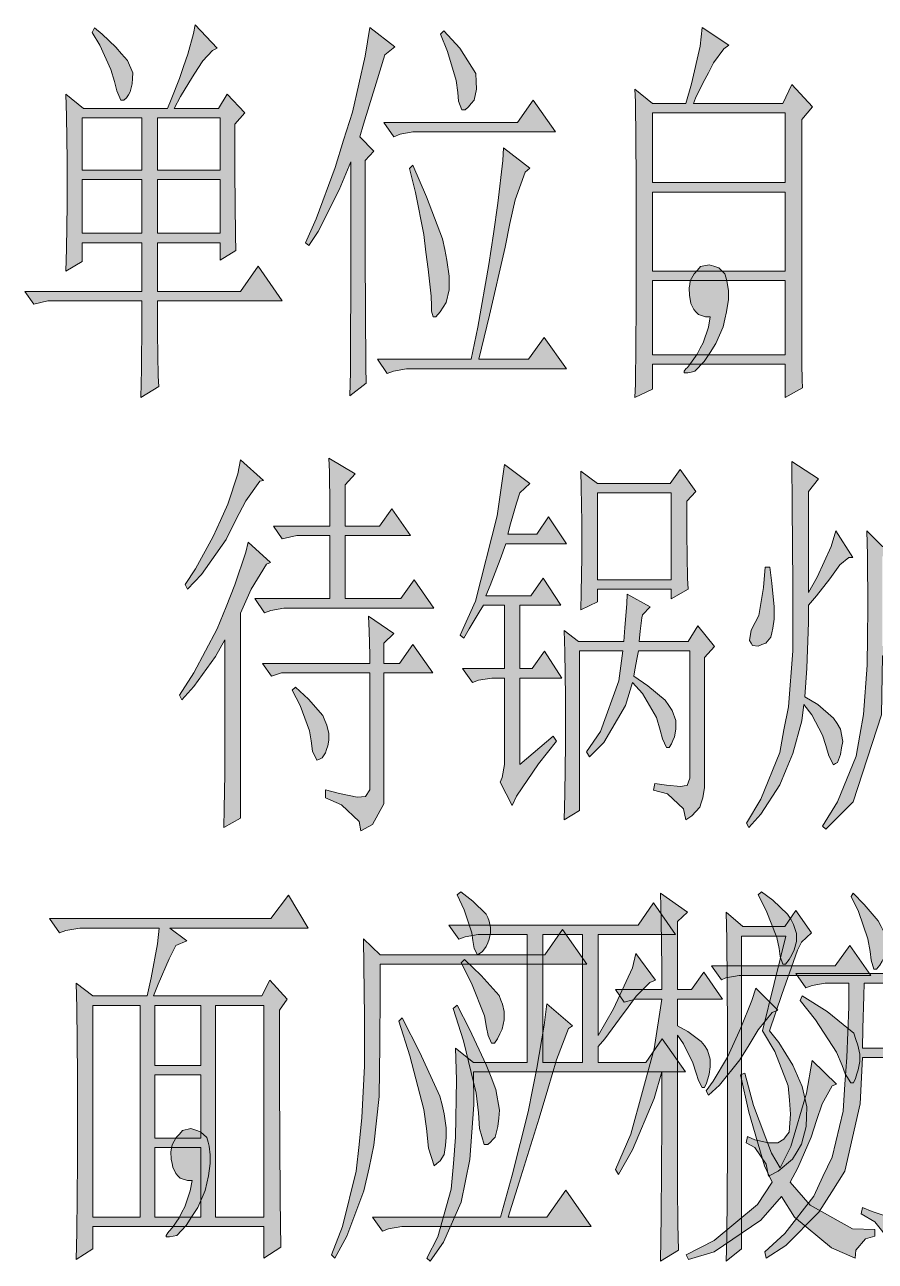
# Model space of a CAD drawing. Header units: millimetres. Extents: x 0 to 414, y 0 to 292.
# Drawn here: x 88.23 to 97.53, y 106.46 to 119.97 of the extents above; entities that cross this region are included whole.
import ezdxf

# ---------------------------------------------------------------- set-up
doc = ezdxf.new("R2010")
doc.units = ezdxf.units.MM

msp = doc.modelspace()

# ---------------------------------------------------------------- hatches: boundary and pattern name
h = msp.add_hatch(color=0)
h.paths.add_polyline_path([(89.679639, 116.952889), (89.679639, 116.596583), (89.686694, 116.130917), (89.69375, 116.018028), (89.499722, 115.898083), (89.506778, 116.201472), (89.510306, 116.727111), (89.510306, 116.952889), (88.483722, 116.952889), (88.3285, 116.917611), (88.229722, 117.055194), (89.510306, 117.055194), (89.510306, 117.587889), (88.857667, 117.587889), (88.857667, 117.383278), (88.67775, 117.277444), (88.684806, 117.520861), (88.691861, 118.004167), (88.691861, 118.244056), (88.691861, 118.487472), (88.684806, 118.970778), (88.67775, 119.210667), (88.871778, 119.055444), (89.789, 119.055444), (89.831333, 119.150694), (89.919528, 119.38), (89.965389, 119.514056), (90.01125, 119.648111), (90.07475, 119.873889), (90.092389, 119.969139), (90.332278, 119.711611), (90.282889, 119.686917), (90.177056, 119.574028), (90.120611, 119.489361), (90.064167, 119.401167), (89.933639, 119.185972), (89.863083, 119.055444), (90.346389, 119.055444), (90.441639, 119.210667), (90.635667, 119.006056), (90.526306, 118.882583), (90.526306, 118.356944), (90.533361, 117.6655), (90.536889, 117.503222), (90.367556, 117.397389), (90.367556, 117.587889), (89.679639, 117.587889), (89.679639, 117.055194), (90.586278, 117.055194), (90.780306, 117.330361), (91.044889, 116.952889)])
h.paths.add_polyline_path([(89.679639, 118.279333), (89.679639, 117.693722), (90.367556, 117.693722), (90.367556, 118.279333)])
h.paths.add_polyline_path([(89.679639, 118.953139), (89.679639, 118.381639), (90.367556, 118.381639), (90.367556, 118.953139)])
h.paths.add_polyline_path([(88.857667, 118.279333), (88.857667, 117.693722), (89.510306, 117.693722), (89.510306, 118.279333)])
h.paths.add_polyline_path([(88.857667, 118.953139), (88.857667, 118.381639), (89.510306, 118.381639), (89.510306, 118.953139)])
h = msp.add_hatch(color=0)
h.dxf.hatch_style = 2
h.paths.add_polyline_path([(88.967028, 119.884472), (88.991722, 119.933861), (89.076389, 119.866833), (89.224556, 119.725722), (89.288056, 119.651639), (89.351556, 119.577556), (89.411528, 119.4435), (89.408, 119.383528), (89.404472, 119.323556), (89.383306, 119.235361), (89.362139, 119.203611), (89.340972, 119.171861), (89.31275, 119.143639), (89.281, 119.143639), (89.235139, 119.245944), (89.210444, 119.34825), (89.171639, 119.478778), (89.051694, 119.746889)])
h = msp.add_hatch(color=0)
h.dxf.hatch_style = 2
h.paths.add_polyline_path([(91.782194, 115.915722), (91.78925, 116.17325), (91.792778, 117.450306), (91.792778, 118.469833), (91.665778, 118.166444), (91.436472, 117.711361), (91.334167, 117.556139), (91.298889, 117.587889), (91.415306, 117.848944), (91.623444, 118.409861), (91.715167, 118.709722), (91.810417, 119.013111), (91.951528, 119.626944), (92.000917, 119.937389), (92.276083, 119.72925), (92.166722, 119.641056), (92.071472, 119.330611), (91.933889, 118.882583), (91.891556, 118.745), (92.046778, 118.589778), (91.951528, 118.487472), (91.951528, 117.450306), (91.958583, 116.233222), (91.962111, 116.053306)])
h = msp.add_hatch(color=0)
h.dxf.hatch_style = 2
h.paths.add_polyline_path([(92.7735, 119.866833), (92.808778, 119.902111), (92.985167, 119.711611), (93.161556, 119.436444), (93.165083, 119.34825), (93.168611, 119.263583), (93.140389, 119.143639), (93.108639, 119.108361), (93.080417, 119.073083), (93.045139, 119.037806), (93.006333, 119.037806), (92.971056, 119.133056), (92.964, 119.228306), (92.946361, 119.358833), (92.851111, 119.676333)])
h = msp.add_hatch(color=0)
h.paths.add_polyline_path([(96.721083, 116.346111), (96.721083, 116.261444), (96.728139, 116.088583), (96.731667, 116.003917), (96.541167, 115.898083), (96.541167, 116.261444), (95.09125, 116.261444), (95.09125, 115.986278), (94.897222, 115.898083), (94.904278, 116.04625), (94.911333, 116.889389), (94.911333, 117.587889), (94.911333, 118.289917), (94.904278, 119.126), (94.897222, 119.263583), (95.09125, 119.108361), (95.454611, 119.108361), (95.518111, 119.323556), (95.609833, 119.736306), (95.634528, 119.937389), (95.923806, 119.746889), (95.870889, 119.704556), (95.758, 119.552861), (95.701556, 119.4435), (95.645111, 119.337667), (95.560444, 119.168333), (95.539278, 119.108361), (96.516472, 119.108361), (96.611722, 119.3165), (96.841028, 119.073083), (96.721083, 118.9355)])
h.paths.add_polyline_path([(95.09125, 118.14175), (95.09125, 117.277444), (96.541167, 117.277444), (96.541167, 118.14175)])
h.paths.add_polyline_path([(95.09125, 117.175139), (95.09125, 116.36375), (96.541167, 116.36375), (96.541167, 117.175139)])
h.paths.add_polyline_path([(95.09125, 119.006056), (95.09125, 118.244056), (96.541167, 118.244056), (96.541167, 119.006056)])
h = msp.add_hatch(color=0)
h.dxf.hatch_style = 2
h.paths.add_polyline_path([(92.156139, 118.900222), (93.616639, 118.900222), (93.785972, 119.143639), (94.029389, 118.797917), (92.544194, 118.797917), (92.470111, 118.797917), (92.332528, 118.773222), (92.2655, 118.745)])
h = msp.add_hatch(color=0)
h.dxf.hatch_style = 2
h.paths.add_polyline_path([(93.461417, 118.625056), (93.750694, 118.402806), (93.697778, 118.356944), (93.588417, 118.057083), (93.531972, 117.796028), (93.479056, 117.5385), (93.309722, 116.797667), (93.193306, 116.314361), (93.736583, 116.314361), (93.905917, 116.55425), (94.149333, 116.208528), (92.480694, 116.208528), (92.403083, 116.208528), (92.258444, 116.183833), (92.191417, 116.159139), (92.085583, 116.314361), (93.108639, 116.314361), (93.182722, 116.667139), (93.302667, 117.351528), (93.352056, 117.686667), (93.401444, 118.018278), (93.454361, 118.487472)])
h = msp.add_hatch(color=0)
h.dxf.hatch_style = 2
h.paths.add_polyline_path([(92.434833, 118.399278), (92.470111, 118.434556), (92.621806, 118.088833), (92.794667, 117.630222), (92.819361, 117.513806), (92.844056, 117.397389), (92.86875, 117.221), (92.86875, 117.1575), (92.86875, 117.072833), (92.837, 116.93525), (92.801722, 116.882333), (92.769972, 116.832944), (92.724111, 116.780028), (92.713528, 116.780028), (92.692361, 116.780028), (92.674722, 116.84), (92.674722, 116.899972), (92.671194, 117.002278), (92.639444, 117.298611), (92.61475, 117.485583), (92.590056, 117.676083), (92.501861, 118.134694)])
h = msp.add_hatch(color=0)
h.dxf.hatch_style = 2
h.paths.add_polyline_path([(95.609833, 116.434306), (95.645111, 116.494278), (95.701556, 116.667139), (95.722722, 116.780028), (95.669806, 116.780028), (95.592194, 116.804722), (95.5675, 116.829417), (95.542806, 116.857639), (95.511056, 116.924667), (95.504, 116.970528), (95.493417, 117.012861), (95.489889, 117.094), (95.496944, 117.132806), (95.504, 117.171611), (95.546333, 117.249222), (95.581611, 117.288028), (95.616889, 117.326833), (95.708611, 117.348), (95.761528, 117.330361), (95.814444, 117.312722), (95.881472, 117.249222), (95.895583, 117.199833), (95.906167, 117.153972), (95.920278, 117.06225), (95.920278, 117.019917), (95.920278, 116.967), (95.899111, 116.832944), (95.881472, 116.751806), (95.863833, 116.670667), (95.782694, 116.487222), (95.719194, 116.388444), (95.655694, 116.289667), (95.553389, 116.183833), (95.514583, 116.17325), (95.475778, 116.166194), (95.436972, 116.166194), (95.436972, 116.183833), (95.454611, 116.208528), (95.47225, 116.226167), (95.507528, 116.2685), (95.578083, 116.370806)])
h = msp.add_hatch(color=0)
h.dxf.hatch_style = 2
h.paths.add_polyline_path([(91.563472, 114.4905), (91.563472, 114.716278), (91.559944, 115.086694), (91.552889, 115.234861), (91.842167, 115.062), (91.732806, 114.942056), (91.732806, 114.4905), (92.10675, 114.4905), (92.240806, 114.681), (92.445417, 114.388194), (91.732806, 114.388194), (91.732806, 113.700278), (92.339583, 113.700278), (92.484222, 113.904889), (92.699417, 113.594444), (91.143667, 113.594444), (91.062528, 113.594444), (90.917889, 113.56975), (90.850861, 113.545056), (90.745028, 113.700278), (91.563472, 113.700278), (91.563472, 114.388194), (91.203639, 114.388194), (91.044889, 114.352917), (90.949639, 114.4905)])
h = msp.add_hatch(color=0)
h.dxf.hatch_style = 2
h.paths.add_polyline_path([(90.586278, 115.217222), (90.840278, 114.991444), (90.797944, 114.984389), (90.64625, 114.769194), (90.536889, 114.561056), (90.431056, 114.345861), (90.162944, 113.964861), (90.007722, 113.802583), (89.983028, 113.8555), (90.095917, 114.024833), (90.289944, 114.377611), (90.371083, 114.554), (90.448694, 114.730389), (90.558056, 115.062)])
h = msp.add_hatch(color=0)
h.dxf.hatch_style = 2
h.paths.add_polyline_path([(93.641333, 111.887), (94.004694, 112.197444), (94.039972, 112.144528), (93.845944, 111.894056), (93.606056, 111.541278), (93.556667, 111.438972), (93.426139, 111.6965), (93.447306, 111.745889), (93.472, 111.887), (93.472, 111.971667), (93.472, 112.832444), (93.412028, 112.832444), (93.334417, 112.832444), (93.189778, 112.80775), (93.12275, 112.783056), (93.013389, 112.938278), (93.472, 112.938278), (93.472, 113.629722), (93.242694, 113.629722), (93.196833, 113.552111), (93.087472, 113.368667), (93.0275, 113.266361), (92.988694, 113.301639), (93.1545, 113.672056), (93.394389, 114.603389), (93.472, 115.164306), (93.750694, 114.956167), (93.641333, 114.853861), (93.606056, 114.740972), (93.539028, 114.515194), (93.510806, 114.402306), (93.824778, 114.402306), (93.955306, 114.592806), (94.149333, 114.3), (93.486111, 114.3), (93.426139, 114.127139), (93.316778, 113.844917), (93.267389, 113.732028), (93.761278, 113.732028), (93.895333, 113.922528), (94.089361, 113.629722), (93.641333, 113.629722), (93.641333, 112.938278), (93.775389, 112.938278), (93.909444, 113.12525), (94.099944, 112.832444), (93.641333, 112.832444)])
h = msp.add_hatch(color=0)
h.paths.add_polyline_path([(95.295861, 113.802583), (94.488, 113.802583), (94.488, 113.665), (94.308083, 113.576806), (94.311611, 113.767306), (94.318667, 114.151833), (94.318667, 114.345861), (94.318667, 114.536361), (94.311611, 114.913833), (94.308083, 115.09375), (94.488, 114.956167), (95.285278, 114.956167), (95.394639, 115.111389), (95.563972, 114.8715), (95.465194, 114.765667), (95.465194, 114.405833), (95.47225, 113.922528), (95.479306, 113.802583), (95.295861, 113.69675)])
h.paths.add_polyline_path([(94.488, 114.853861), (94.488, 113.904889), (95.295861, 113.904889), (95.295861, 114.853861)])
h = msp.add_hatch(color=0)
h.dxf.hatch_style = 2
h.paths.add_polyline_path([(96.611722, 115.199583), (96.904528, 115.009083), (96.795167, 114.8715), (96.795167, 113.767306), (96.890417, 113.933111), (97.042111, 114.26825), (97.095028, 114.441111), (97.278472, 114.148306), (97.236139, 114.148306), (97.137361, 114.070694), (97.084444, 113.993083), (97.028, 113.915472), (96.883361, 113.732028), (96.795167, 113.629722), (96.795167, 113.439222), (96.777528, 112.941806), (96.756361, 112.627833), (96.897472, 112.543167), (97.070333, 112.395), (97.109139, 112.335028), (97.144417, 112.275056), (97.169111, 112.141), (97.155, 112.070444), (97.144417, 111.996361), (97.112667, 111.908167), (97.0915, 111.897583), (97.070333, 111.883472), (97.017417, 111.98225), (96.985667, 112.095139), (96.950389, 112.208028), (96.830444, 112.430278), (96.745778, 112.543167), (96.721083, 112.36325), (96.625833, 112.006944), (96.55175, 111.834083), (96.481194, 111.66475), (96.273056, 111.343722), (96.142528, 111.199083), (96.117833, 111.248472), (96.273056, 111.509528), (96.481194, 112.017528), (96.527056, 112.268), (96.576444, 112.518472), (96.625833, 113.128778), (96.625833, 113.492139), (96.625833, 113.8555), (96.618778, 114.709222)])
h = msp.add_hatch(color=0)
h.paths.add_polyline_path([(96.950389, 111.213194), (97.112667, 111.481306), (97.317278, 111.978722), (97.356083, 112.208028), (97.394889, 112.433806), (97.437222, 112.973556), (97.44075, 113.284), (97.444278, 113.594444), (97.44075, 114.173), (97.433694, 114.441111), (97.603028, 114.26825), (98.544944, 114.26825), (98.629611, 114.441111), (98.823639, 114.215333), (98.738972, 114.095389), (98.738972, 113.587389), (98.746028, 112.991194), (98.749556, 112.903), (98.569639, 112.800694), (98.569639, 113.075861), (97.603028, 113.075861), (97.592444, 112.430278), (97.282, 111.481306), (96.985667, 111.181444)])
h.paths.add_polyline_path([(97.603028, 114.162417), (97.603028, 113.181694), (98.569639, 113.181694), (98.569639, 114.162417)])
h = msp.add_hatch(color=0)
h.dxf.hatch_style = 2
h.paths.add_polyline_path([(90.586278, 113.541528), (90.586278, 111.301389), (90.406361, 111.199083), (90.409889, 111.403694), (90.416944, 111.784694), (90.416944, 111.957556), (90.416944, 113.248722), (90.314639, 113.068806), (90.078278, 112.740722), (89.94775, 112.596083), (89.923056, 112.645472), (90.078278, 112.888889), (90.332278, 113.368667), (90.431056, 113.612083), (90.526306, 113.851972), (90.64625, 114.208278), (90.670944, 114.317639), (90.914361, 114.095389), (90.872028, 114.07775), (90.706222, 113.802583)])
h = msp.add_hatch(color=0)
h.dxf.hatch_style = 2
h.paths.add_polyline_path([(96.371833, 114.042472), (96.396528, 113.869611), (96.421222, 113.612083), (96.421222, 113.523889), (96.421222, 113.4745), (96.407111, 113.375722), (96.396528, 113.326333), (96.382417, 113.280472), (96.3295, 113.213444), (96.287167, 113.199333), (96.244833, 113.181694), (96.184861, 113.18875), (96.167222, 113.213444), (96.149583, 113.241667), (96.17075, 113.354556), (96.213083, 113.439222), (96.251889, 113.516833), (96.304806, 113.820222), (96.322444, 114.042472)])
h = msp.add_hatch(color=0)
h.dxf.hatch_style = 2
h.paths.add_polyline_path([(94.812556, 113.749667), (95.066556, 113.612083), (94.981889, 113.523889), (94.974833, 113.488611), (94.957194, 113.343972), (94.946611, 113.231083), (95.479306, 113.231083), (95.585139, 113.403944), (95.768583, 113.178167), (95.659222, 113.058222), (95.659222, 111.6965), (95.659222, 111.636528), (95.641583, 111.523639), (95.623944, 111.470722), (95.606306, 111.421333), (95.521639, 111.326083), (95.454611, 111.28375), (95.429917, 111.403694), (95.253528, 111.565972), (95.101833, 111.608306), (95.115944, 111.678861), (95.242944, 111.661222), (95.401694, 111.647111), (95.436972, 111.654167), (95.468722, 111.657694), (95.500472, 111.738833), (95.500472, 111.816444), (95.500472, 113.128778), (94.936028, 113.128778), (94.921917, 113.058222), (94.897222, 112.920639), (94.886639, 112.853611), (95.038333, 112.747778), (95.228833, 112.589028), (95.267639, 112.532583), (95.306444, 112.476139), (95.34525, 112.370306), (95.34525, 112.317389), (95.34525, 112.275056), (95.331139, 112.190389), (95.3135, 112.151583), (95.299389, 112.112778), (95.271167, 112.073972), (95.260583, 112.073972), (95.242944, 112.073972), (95.200611, 112.169222), (95.175917, 112.264472), (95.133583, 112.402056), (94.981889, 112.663111), (94.872528, 112.783056), (94.794917, 112.532583), (94.558556, 112.126889), (94.403333, 111.971667), (94.368056, 112.024583), (94.523278, 112.246833), (94.724361, 112.800694), (94.766694, 113.128778), (94.293972, 113.128778), (94.293972, 111.386056), (94.124639, 111.28375), (94.131694, 111.565972), (94.13875, 112.10925), (94.13875, 112.370306), (94.13875, 112.627833), (94.131694, 113.118194), (94.124639, 113.351028), (94.283389, 113.231083), (94.777278, 113.231083), (94.787861, 113.386306), (94.809028, 113.643833)])
h = msp.add_hatch(color=0)
h.dxf.hatch_style = 2
h.paths.add_polyline_path([(91.517611, 111.611833), (91.669306, 111.5695), (91.863333, 111.530694), (91.909194, 111.534222), (91.955056, 111.53775), (92.000917, 111.611833), (92.000917, 111.678861), (92.000917, 112.888889), (91.034306, 112.888889), (90.924944, 112.853611), (90.829694, 112.991194), (92.000917, 112.991194), (92.000917, 113.086444), (91.993861, 113.343972), (91.986806, 113.509778), (92.2655, 113.319278), (92.156139, 113.213444), (92.156139, 112.991194), (92.325472, 112.991194), (92.470111, 113.199333), (92.688833, 112.888889), (92.156139, 112.888889), (92.156139, 111.611833), (92.156139, 111.456611), (92.029139, 111.230833), (91.902139, 111.163806), (91.8845, 111.266111), (91.690472, 111.446028), (91.517611, 111.523639)])
h = msp.add_hatch(color=0)
h.dxf.hatch_style = 2
h.paths.add_polyline_path([(91.189528, 112.733667), (91.330639, 112.603139), (91.489389, 112.423222), (91.510556, 112.370306), (91.531722, 112.317389), (91.552889, 112.225667), (91.552889, 112.179806), (91.552889, 112.155111), (91.542306, 112.091611), (91.528194, 112.052806), (91.517611, 112.014), (91.478806, 111.961083), (91.450583, 111.946972), (91.422361, 111.936389), (91.3765, 112.035167), (91.358861, 112.148056), (91.341222, 112.257417), (91.238917, 112.532583), (91.15425, 112.698389)])
h = msp.add_hatch(color=0)
h.dxf.hatch_style = 2
h.paths.add_polyline_path([(92.99575, 110.497056), (93.126278, 110.39475), (93.274444, 110.253639), (93.292083, 110.214833), (93.306194, 110.176028), (93.320306, 110.109), (93.320306, 110.084306), (93.320306, 110.049028), (93.306194, 109.978472), (93.292083, 109.939667), (93.274444, 109.900861), (93.232111, 109.844417), (93.207417, 109.826778), (93.179194, 109.809139), (93.140389, 109.876167), (93.126278, 109.964361), (93.115694, 110.049028), (93.031028, 110.2995), (92.956944, 110.465306)])
h = msp.add_hatch(color=0)
h.dxf.hatch_style = 2
h.paths.add_polyline_path([(96.244833, 110.465306), (96.280111, 110.497056), (96.407111, 110.405333), (96.565861, 110.253639), (96.601139, 110.197194), (96.632889, 110.14075), (96.664639, 110.041972), (96.664639, 109.999639), (96.664639, 109.953778), (96.639944, 109.862056), (96.611722, 109.809139), (96.5835, 109.756222), (96.544694, 109.706833), (96.534111, 109.706833), (96.516472, 109.706833), (96.484722, 109.7915), (96.474139, 109.876167), (96.449444, 109.999639), (96.333028, 110.292444)])
h = msp.add_hatch(color=0)
h.paths.add_polyline_path([(89.56675, 109.361111), (89.612611, 109.558667), (89.679639, 109.929083), (89.697278, 110.098417), (88.924694, 110.098417), (88.832972, 110.098417), (88.67775, 110.073722), (88.610722, 110.049028), (88.501361, 110.20425), (90.917889, 110.20425), (91.111917, 110.461778), (91.327111, 110.098417), (89.817222, 110.098417), (90.000667, 109.960833), (89.880722, 109.911444), (89.806639, 109.763278), (89.686694, 109.488111), (89.637306, 109.361111), (90.822639, 109.361111), (90.907306, 109.530444), (91.097806, 109.325833), (91.013139, 109.205889), (91.013139, 108.42625), (91.020194, 107.135083), (91.02725, 106.6165), (90.843806, 106.496556), (90.843806, 106.842278), (88.974083, 106.842278), (88.974083, 106.598861), (88.790639, 106.478917), (88.797694, 106.778778), (88.80475, 107.551361), (88.80475, 108.024083), (88.80475, 108.493278), (88.797694, 109.230583), (88.790639, 109.498694), (88.974083, 109.361111)])
h.paths.add_polyline_path([(90.314639, 109.255278), (90.314639, 106.944583), (90.843806, 106.944583), (90.843806, 109.255278)])
h.paths.add_polyline_path([(88.974083, 109.255278), (88.974083, 106.944583), (89.492667, 106.944583), (89.492667, 109.255278)])
h.paths.add_polyline_path([(89.651417, 107.703056), (89.651417, 106.944583), (90.155889, 106.944583), (90.155889, 107.703056)])
h.paths.add_polyline_path([(89.651417, 108.496806), (89.651417, 107.805361), (90.155889, 107.805361), (90.155889, 108.496806)])
h.paths.add_polyline_path([(89.651417, 109.255278), (89.651417, 108.599111), (90.155889, 108.599111), (90.155889, 109.255278)])
h = msp.add_hatch(color=0)
h.paths.add_polyline_path([(92.625333, 106.496556), (92.745278, 106.729389), (92.889917, 107.247972), (92.914611, 107.530194), (92.939306, 107.815944), (92.949889, 108.443889), (92.939306, 108.789611), (93.133333, 108.634389), (93.722472, 108.634389), (93.722472, 110.031389), (93.263861, 110.031389), (93.18625, 110.031389), (93.041611, 110.006694), (92.974583, 109.978472), (92.865222, 110.133694), (94.9325, 110.133694), (95.101833, 110.377111), (95.341722, 110.031389), (94.495056, 110.031389), (94.495056, 108.927194), (94.664389, 109.22), (94.872528, 109.668028), (94.907806, 109.82325), (95.123, 109.530444), (95.063028, 109.50575), (94.911333, 109.357583), (94.823139, 109.237639), (94.731417, 109.110639), (94.569139, 108.891917), (94.495056, 108.80725), (94.495056, 108.634389), (95.017167, 108.634389), (95.197083, 108.891917), (95.451083, 108.532083), (93.133333, 108.532083), (93.136861, 108.168722), (93.094528, 107.572528), (93.048667, 107.339694), (92.999278, 107.106861), (92.80525, 106.669417), (92.660611, 106.461278)])
h.paths.add_polyline_path([(93.891806, 110.031389), (93.891806, 108.634389), (94.325722, 108.634389), (94.325722, 110.031389)])
h = msp.add_hatch(color=0)
h.dxf.hatch_style = 2
h.paths.add_polyline_path([(95.362889, 107.392611), (95.362889, 107.272667), (95.366417, 106.866972), (95.373472, 106.581222), (95.179444, 106.461278), (95.1865, 106.955167), (95.193556, 107.988806), (95.193556, 108.532083), (95.108889, 108.239278), (94.872528, 107.678361), (94.720833, 107.41025), (94.685556, 107.463167), (94.854889, 107.851222), (95.108889, 108.782556), (95.193556, 109.325833), (94.904278, 109.325833), (94.780806, 109.290556), (94.685556, 109.431667), (95.193556, 109.431667), (95.193556, 109.6645), (95.1865, 110.190139), (95.179444, 110.482944), (95.47225, 110.274806), (95.362889, 110.1725), (95.362889, 109.431667), (95.518111, 109.431667), (95.652167, 109.618639), (95.856778, 109.325833), (95.362889, 109.325833), (95.362889, 109.033028), (95.475778, 108.973056), (95.623944, 108.863694), (95.659222, 108.817833), (95.690972, 108.768444), (95.722722, 108.669667), (95.722722, 108.620278), (95.722722, 108.585), (95.708611, 108.503861), (95.6945, 108.454472), (95.680389, 108.408611), (95.659222, 108.359222), (95.634528, 108.359222), (95.592194, 108.436833), (95.5675, 108.514444), (95.532222, 108.627333), (95.429917, 108.835472), (95.362889, 108.930722)])
h = msp.add_hatch(color=0)
h.dxf.hatch_style = 2
h.paths.add_polyline_path([(97.285528, 110.482944), (97.405472, 110.359472), (97.557167, 110.179556), (97.588917, 110.119583), (97.617139, 110.059611), (97.648889, 109.964361), (97.648889, 109.929083), (97.648889, 109.879694), (97.624194, 109.784444), (97.5995, 109.738583), (97.574806, 109.69625), (97.539528, 109.653917), (97.528944, 109.653917), (97.511306, 109.653917), (97.479556, 109.749167), (97.468972, 109.844417), (97.444278, 109.982), (97.341972, 110.281861), (97.260833, 110.447667)])
h = msp.add_hatch(color=0)
h.dxf.hatch_style = 2
h.paths.add_polyline_path([(95.895583, 106.461278), (95.902639, 106.718806), (95.909694, 107.657194), (95.909694, 108.334528), (95.909694, 109.008333), (95.902639, 109.978472), (95.895583, 110.274806), (96.079028, 110.119583), (96.537639, 110.119583), (96.657583, 110.292444), (96.826917, 110.049028), (96.717556, 109.946722), (96.675222, 109.858528), (96.502361, 109.375222), (96.368306, 108.980111), (96.470611, 108.849583), (96.625833, 108.602639), (96.675222, 108.486222), (96.728139, 108.369806), (96.777528, 108.147556), (96.774, 108.038194), (96.770472, 107.932361), (96.717556, 107.741861), (96.671694, 107.660722), (96.622306, 107.576056), (96.463556, 107.445528), (96.357722, 107.392611), (96.333028, 107.523139), (96.209556, 107.703056), (96.114306, 107.755972), (96.128417, 107.823), (96.209556, 107.787722), (96.357722, 107.755972), (96.417694, 107.755972), (96.460028, 107.755972), (96.527056, 107.794778), (96.555278, 107.833583), (96.5835, 107.872389), (96.597611, 108.066417), (96.587028, 108.221639), (96.572917, 108.376861), (96.428278, 108.754333), (96.294222, 108.980111), (96.548222, 110.01375), (96.064917, 110.01375), (96.064917, 106.598861)])
h = msp.add_hatch(color=0)
h.dxf.hatch_style = 2
h.paths.add_polyline_path([(91.933889, 109.982), (92.113806, 109.809139), (93.912972, 109.809139), (94.107, 110.084306), (94.371583, 109.706833), (92.113806, 109.706833), (92.113806, 109.403444), (92.110278, 108.821361), (92.10675, 108.542667), (92.103222, 108.260444), (92.046778, 107.731278), (91.993861, 107.480806), (91.937417, 107.230333), (91.750444, 106.736444), (91.619917, 106.496556), (91.581111, 106.531833), (91.701056, 106.842278), (91.85275, 107.445528), (91.8845, 107.738333), (91.912722, 108.031139), (91.944472, 108.592056), (91.944472, 108.860167), (91.944472, 109.128278), (91.937417, 109.689194)])
h = msp.add_hatch(color=0)
h.dxf.hatch_style = 2
h.paths.add_polyline_path([(95.736833, 109.689194), (97.087972, 109.689194), (97.246722, 109.911444), (97.476028, 109.583361), (96.135472, 109.583361), (96.036694, 109.583361), (95.892056, 109.558667), (95.846194, 109.533972)])
h = msp.add_hatch(color=0)
h.dxf.hatch_style = 2
h.paths.add_polyline_path([(92.999278, 109.720944), (93.034556, 109.756222), (93.218, 109.583361), (93.415556, 109.364639), (93.433194, 109.31525), (93.450833, 109.269389), (93.468472, 109.18825), (93.468472, 109.152972), (93.468472, 109.100056), (93.447306, 108.99775), (93.422611, 108.944833), (93.397917, 108.891917), (93.362639, 108.842528), (93.348528, 108.842528), (93.330889, 108.842528), (93.295611, 108.927194), (93.277972, 109.015389), (93.253278, 109.142389), (93.112167, 109.498694)])
h = msp.add_hatch(color=0)
h.dxf.hatch_style = 2
h.paths.add_polyline_path([(98.192167, 108.61675), (98.13925, 107.851222), (98.068694, 107.018667), (98.054583, 106.951639), (98.036944, 106.888139), (97.991083, 106.77525), (97.962861, 106.729389), (97.931111, 106.68), (97.804111, 106.591806), (97.708861, 106.549472), (97.691222, 106.676472), (97.521889, 106.891667), (97.370194, 106.979861), (97.384306, 107.046889), (97.490139, 107.004556), (97.666528, 106.948111), (97.733556, 106.937528), (97.800583, 106.923417), (97.881722, 106.96575), (97.895833, 107.022194), (97.909944, 107.078639), (97.973444, 107.911194), (98.022833, 108.687306), (97.384306, 108.687306), (97.359611, 108.179306), (97.193806, 107.445528), (97.049167, 107.21975), (96.908056, 106.9975), (96.548222, 106.634139), (96.333028, 106.496556), (96.318917, 106.563583), (96.537639, 106.764667), (96.855139, 107.173889), (96.953917, 107.385556), (97.052694, 107.597222), (97.176167, 108.101694), (97.193806, 108.3945), (97.214972, 108.687306), (97.236139, 109.241167), (97.236139, 109.498694), (97.056222, 109.498694), (96.978611, 109.498694), (96.833972, 109.474), (96.766944, 109.449306), (96.657583, 109.604528), (98.156889, 109.604528), (98.301528, 109.809139), (98.506139, 109.498694), (97.405472, 109.498694), (97.401944, 109.361111), (97.387833, 109.004806), (97.384306, 108.789611), (97.998139, 108.789611), (98.118083, 108.962472), (98.287417, 108.722583)])
h = msp.add_hatch(color=0)
h.dxf.hatch_style = 2
h.paths.add_polyline_path([(96.220139, 109.445778), (96.460028, 109.205889), (96.400056, 109.177667), (96.244833, 108.990694), (96.146056, 108.824889), (96.04375, 108.662611), (95.8215, 108.383917), (95.701556, 108.274556), (95.676861, 108.323944), (95.754472, 108.429778), (95.909694, 108.690833), (95.983778, 108.849583), (96.057861, 109.011861), (96.177806, 109.308194)])
h = msp.add_hatch(color=0)
h.dxf.hatch_style = 2
h.paths.add_polyline_path([(96.728139, 109.361111), (96.999778, 109.18825), (97.292583, 108.951889), (97.31375, 108.884861), (97.334917, 108.821361), (97.356083, 108.722583), (97.356083, 108.687306), (97.356083, 108.644972), (97.338444, 108.55325), (97.324333, 108.507389), (97.310222, 108.458), (97.289056, 108.412139), (97.257306, 108.412139), (97.197333, 108.507389), (97.162056, 108.599111), (97.102083, 108.747278), (96.872778, 109.100056), (96.703444, 109.308194)])
h = msp.add_hatch(color=0)
h.dxf.hatch_style = 2
h.paths.add_polyline_path([(92.029139, 106.944583), (93.429667, 106.944583), (93.556667, 107.403194), (93.733056, 108.094639), (93.778917, 108.334528), (93.828306, 108.570889), (93.905917, 109.040083), (93.937667, 109.272917), (94.216361, 109.033028), (94.174028, 109.004806), (94.039972, 108.662611), (93.94825, 108.341583), (93.853, 108.024083), (93.634278, 107.325583), (93.514333, 106.944583), (93.937667, 106.944583), (94.142278, 107.237389), (94.420972, 106.842278), (92.427778, 106.842278), (92.350167, 106.842278), (92.205528, 106.814056), (92.1385, 106.789361)])
h = msp.add_hatch(color=0)
h.dxf.hatch_style = 2
h.paths.add_polyline_path([(92.956944, 109.258806), (93.091, 108.99775), (93.274444, 108.606167), (93.327361, 108.472111), (93.37675, 108.338056), (93.419083, 108.112278), (93.412028, 108.024083), (93.401444, 107.932361), (93.369694, 107.815944), (93.345, 107.79125), (93.320306, 107.763028), (93.292083, 107.738333), (93.24975, 107.738333), (93.200361, 107.911194), (93.189778, 108.084056), (93.165083, 108.29925), (93.023972, 108.87075), (92.911083, 109.223528)])
h = msp.add_hatch(color=0)
h.dxf.hatch_style = 2
h.paths.add_polyline_path([(92.353694, 109.121222), (92.547722, 108.740222), (92.766444, 108.263972), (92.791139, 108.168722), (92.812306, 108.073472), (92.837, 107.91825), (92.837, 107.858278), (92.837, 107.815944), (92.829944, 107.724222), (92.819361, 107.678361), (92.812306, 107.628972), (92.769972, 107.558417), (92.734694, 107.530194), (92.702944, 107.5055), (92.642972, 107.696), (92.621806, 107.911194), (92.590056, 108.119333), (92.438361, 108.704944), (92.318417, 109.085944)])
h = msp.add_hatch(color=0)
h.dxf.hatch_style = 2
h.paths.add_polyline_path([(96.833972, 108.655556), (97.102083, 108.3945), (97.052694, 108.376861), (96.943333, 108.179306), (96.883361, 107.999389), (96.823389, 107.815944), (96.67875, 107.480806), (96.594083, 107.325583), (96.812806, 107.075111), (97.274944, 106.814056), (97.521889, 106.807), (97.521889, 106.736444), (97.419583, 106.704694), (97.31375, 106.581222), (97.306694, 106.496556), (97.045639, 106.609444), (96.643472, 106.944583), (96.498833, 107.170361), (96.273056, 106.909306), (95.765056, 106.563583), (95.482833, 106.478917), (95.458139, 106.531833), (95.765056, 106.687056), (96.237778, 107.082167), (96.400056, 107.325583), (96.315389, 107.5055), (96.142528, 108.091111), (96.050806, 108.496806), (96.100194, 108.514444), (96.195444, 108.161667), (96.389472, 107.643083), (96.484722, 107.480806), (96.601139, 107.713639), (96.774, 108.29925)])
h = msp.add_hatch(color=0)
h.dxf.hatch_style = 2
h.paths.add_polyline_path([(89.94775, 106.9975), (89.9795, 107.057472), (90.039472, 107.230333), (90.060639, 107.343222), (90.007722, 107.343222), (89.930111, 107.367917), (89.905417, 107.392611), (89.880722, 107.420833), (89.848972, 107.487861), (89.841917, 107.530194), (89.831333, 107.576056), (89.827806, 107.657194), (89.834861, 107.696), (89.841917, 107.734806), (89.88425, 107.812417), (89.919528, 107.851222), (89.954806, 107.890028), (90.046528, 107.911194), (90.099444, 107.893556), (90.152361, 107.875917), (90.219389, 107.812417), (90.2335, 107.763028), (90.244083, 107.717167), (90.254667, 107.625444), (90.254667, 107.583111), (90.254667, 107.530194), (90.237028, 107.396139), (90.219389, 107.315), (90.20175, 107.233861), (90.120611, 107.050417), (90.057111, 106.951639), (89.993611, 106.852861), (89.891306, 106.7435), (89.8525, 106.736444), (89.813694, 106.729389), (89.774889, 106.729389), (89.774889, 106.7435), (89.792528, 106.771722), (89.810167, 106.789361), (89.845444, 106.831694), (89.916, 106.934)])

# ---------------------------------------------------------------- linework, layer by layer
at = {"color": 0, "lineweight": 0}
for points in [[(89.679639, 116.952889), (89.679639, 116.596583), (89.686694, 116.130917), (89.69375, 116.018028), (89.499722, 115.898083), (89.506778, 116.201472), (89.510306, 116.727111), (89.510306, 116.952889), (88.483722, 116.952889), (88.3285, 116.917611), (88.229722, 117.055194), (89.510306, 117.055194), (89.510306, 117.587889), (88.857667, 117.587889), (88.857667, 117.383278), (88.67775, 117.277444), (88.684806, 117.520861), (88.691861, 118.004167), (88.691861, 118.244056), (88.691861, 118.487472), (88.684806, 118.970778), (88.67775, 119.210667), (88.871778, 119.055444), (89.789, 119.055444), (89.831333, 119.150694), (89.919528, 119.38), (89.965389, 119.514056), (90.01125, 119.648111), (90.07475, 119.873889), (90.092389, 119.969139), (90.332278, 119.711611), (90.282889, 119.686917), (90.177056, 119.574028), (90.120611, 119.489361), (90.064167, 119.401167), (89.933639, 119.185972), (89.863083, 119.055444), (90.346389, 119.055444), (90.441639, 119.210667), (90.635667, 119.006056), (90.526306, 118.882583), (90.526306, 118.356944), (90.533361, 117.6655), (90.536889, 117.503222), (90.367556, 117.397389), (90.367556, 117.587889), (89.679639, 117.587889), (89.679639, 117.055194), (90.586278, 117.055194), (90.780306, 117.330361), (91.044889, 116.952889)], [(88.967028, 119.884472), (88.991722, 119.933861), (89.076389, 119.866833), (89.224556, 119.725722), (89.288056, 119.651639), (89.351556, 119.577556), (89.411528, 119.4435), (89.408, 119.383528), (89.404472, 119.323556), (89.383306, 119.235361), (89.362139, 119.203611), (89.340972, 119.171861), (89.31275, 119.143639), (89.281, 119.143639), (89.235139, 119.245944), (89.210444, 119.34825), (89.171639, 119.478778), (89.051694, 119.746889)], [(91.782194, 115.915722), (91.78925, 116.17325), (91.792778, 117.450306), (91.792778, 118.469833), (91.665778, 118.166444), (91.436472, 117.711361), (91.334167, 117.556139), (91.298889, 117.587889), (91.415306, 117.848944), (91.623444, 118.409861), (91.715167, 118.709722), (91.810417, 119.013111), (91.951528, 119.626944), (92.000917, 119.937389), (92.276083, 119.72925), (92.166722, 119.641056), (92.071472, 119.330611), (91.933889, 118.882583), (91.891556, 118.745), (92.046778, 118.589778), (91.951528, 118.487472), (91.951528, 117.450306), (91.958583, 116.233222), (91.962111, 116.053306)], [(92.7735, 119.866833), (92.808778, 119.902111), (92.985167, 119.711611), (93.161556, 119.436444), (93.165083, 119.34825), (93.168611, 119.263583), (93.140389, 119.143639), (93.108639, 119.108361), (93.080417, 119.073083), (93.045139, 119.037806), (93.006333, 119.037806), (92.971056, 119.133056), (92.964, 119.228306), (92.946361, 119.358833), (92.851111, 119.676333)], [(96.721083, 116.346111), (96.721083, 116.261444), (96.728139, 116.088583), (96.731667, 116.003917), (96.541167, 115.898083), (96.541167, 116.261444), (95.09125, 116.261444), (95.09125, 115.986278), (94.897222, 115.898083), (94.904278, 116.04625), (94.911333, 116.889389), (94.911333, 117.587889), (94.911333, 118.289917), (94.904278, 119.126), (94.897222, 119.263583), (95.09125, 119.108361), (95.454611, 119.108361), (95.518111, 119.323556), (95.609833, 119.736306), (95.634528, 119.937389), (95.923806, 119.746889), (95.870889, 119.704556), (95.758, 119.552861), (95.701556, 119.4435), (95.645111, 119.337667), (95.560444, 119.168333), (95.539278, 119.108361), (96.516472, 119.108361), (96.611722, 119.3165), (96.841028, 119.073083), (96.721083, 118.9355)], [(92.156139, 118.900222), (93.616639, 118.900222), (93.785972, 119.143639), (94.029389, 118.797917), (92.544194, 118.797917), (92.470111, 118.797917), (92.332528, 118.773222), (92.2655, 118.745)], [(95.09125, 119.006056), (95.09125, 118.244056), (96.541167, 118.244056), (96.541167, 119.006056)], [(88.857667, 118.953139), (88.857667, 118.381639), (89.510306, 118.381639), (89.510306, 118.953139)], [(89.679639, 118.953139), (89.679639, 118.381639), (90.367556, 118.381639), (90.367556, 118.953139)], [(93.461417, 118.625056), (93.750694, 118.402806), (93.697778, 118.356944), (93.588417, 118.057083), (93.531972, 117.796028), (93.479056, 117.5385), (93.309722, 116.797667), (93.193306, 116.314361), (93.736583, 116.314361), (93.905917, 116.55425), (94.149333, 116.208528), (92.480694, 116.208528), (92.403083, 116.208528), (92.258444, 116.183833), (92.191417, 116.159139), (92.085583, 116.314361), (93.108639, 116.314361), (93.182722, 116.667139), (93.302667, 117.351528), (93.352056, 117.686667), (93.401444, 118.018278), (93.454361, 118.487472)], [(92.434833, 118.399278), (92.470111, 118.434556), (92.621806, 118.088833), (92.794667, 117.630222), (92.819361, 117.513806), (92.844056, 117.397389), (92.86875, 117.221), (92.86875, 117.1575), (92.86875, 117.072833), (92.837, 116.93525), (92.801722, 116.882333), (92.769972, 116.832944), (92.724111, 116.780028), (92.713528, 116.780028), (92.692361, 116.780028), (92.674722, 116.84), (92.674722, 116.899972), (92.671194, 117.002278), (92.639444, 117.298611), (92.61475, 117.485583), (92.590056, 117.676083), (92.501861, 118.134694)], [(88.857667, 118.279333), (88.857667, 117.693722), (89.510306, 117.693722), (89.510306, 118.279333)], [(89.679639, 118.279333), (89.679639, 117.693722), (90.367556, 117.693722), (90.367556, 118.279333)], [(95.09125, 118.14175), (95.09125, 117.277444), (96.541167, 117.277444), (96.541167, 118.14175)], [(95.609833, 116.434306), (95.645111, 116.494278), (95.701556, 116.667139), (95.722722, 116.780028), (95.669806, 116.780028), (95.592194, 116.804722), (95.5675, 116.829417), (95.542806, 116.857639), (95.511056, 116.924667), (95.504, 116.970528), (95.493417, 117.012861), (95.489889, 117.094), (95.496944, 117.132806), (95.504, 117.171611), (95.546333, 117.249222), (95.581611, 117.288028), (95.616889, 117.326833), (95.708611, 117.348), (95.761528, 117.330361), (95.814444, 117.312722), (95.881472, 117.249222), (95.895583, 117.199833), (95.906167, 117.153972), (95.920278, 117.06225), (95.920278, 117.019917), (95.920278, 116.967), (95.899111, 116.832944), (95.881472, 116.751806), (95.863833, 116.670667), (95.782694, 116.487222), (95.719194, 116.388444), (95.655694, 116.289667), (95.553389, 116.183833), (95.514583, 116.17325), (95.475778, 116.166194), (95.436972, 116.166194), (95.436972, 116.183833), (95.454611, 116.208528), (95.47225, 116.226167), (95.507528, 116.2685), (95.578083, 116.370806)], [(95.09125, 117.175139), (95.09125, 116.36375), (96.541167, 116.36375), (96.541167, 117.175139)], [(91.563472, 114.4905), (91.563472, 114.716278), (91.559944, 115.086694), (91.552889, 115.234861), (91.842167, 115.062), (91.732806, 114.942056), (91.732806, 114.4905), (92.10675, 114.4905), (92.240806, 114.681), (92.445417, 114.388194), (91.732806, 114.388194), (91.732806, 113.700278), (92.339583, 113.700278), (92.484222, 113.904889), (92.699417, 113.594444), (91.143667, 113.594444), (91.062528, 113.594444), (90.917889, 113.56975), (90.850861, 113.545056), (90.745028, 113.700278), (91.563472, 113.700278), (91.563472, 114.388194), (91.203639, 114.388194), (91.044889, 114.352917), (90.949639, 114.4905)], [(90.586278, 115.217222), (90.840278, 114.991444), (90.797944, 114.984389), (90.64625, 114.769194), (90.536889, 114.561056), (90.431056, 114.345861), (90.162944, 113.964861), (90.007722, 113.802583), (89.983028, 113.8555), (90.095917, 114.024833), (90.289944, 114.377611), (90.371083, 114.554), (90.448694, 114.730389), (90.558056, 115.062)], [(93.641333, 111.887), (94.004694, 112.197444), (94.039972, 112.144528), (93.845944, 111.894056), (93.606056, 111.541278), (93.556667, 111.438972), (93.426139, 111.6965), (93.447306, 111.745889), (93.472, 111.887), (93.472, 111.971667), (93.472, 112.832444), (93.412028, 112.832444), (93.334417, 112.832444), (93.189778, 112.80775), (93.12275, 112.783056), (93.013389, 112.938278), (93.472, 112.938278), (93.472, 113.629722), (93.242694, 113.629722), (93.196833, 113.552111), (93.087472, 113.368667), (93.0275, 113.266361), (92.988694, 113.301639), (93.1545, 113.672056), (93.394389, 114.603389), (93.472, 115.164306), (93.750694, 114.956167), (93.641333, 114.853861), (93.606056, 114.740972), (93.539028, 114.515194), (93.510806, 114.402306), (93.824778, 114.402306), (93.955306, 114.592806), (94.149333, 114.3), (93.486111, 114.3), (93.426139, 114.127139), (93.316778, 113.844917), (93.267389, 113.732028), (93.761278, 113.732028), (93.895333, 113.922528), (94.089361, 113.629722), (93.641333, 113.629722), (93.641333, 112.938278), (93.775389, 112.938278), (93.909444, 113.12525), (94.099944, 112.832444), (93.641333, 112.832444)], [(95.295861, 113.802583), (94.488, 113.802583), (94.488, 113.665), (94.308083, 113.576806), (94.311611, 113.767306), (94.318667, 114.151833), (94.318667, 114.345861), (94.318667, 114.536361), (94.311611, 114.913833), (94.308083, 115.09375), (94.488, 114.956167), (95.285278, 114.956167), (95.394639, 115.111389), (95.563972, 114.8715), (95.465194, 114.765667), (95.465194, 114.405833), (95.47225, 113.922528), (95.479306, 113.802583), (95.295861, 113.69675)], [(96.611722, 115.199583), (96.904528, 115.009083), (96.795167, 114.8715), (96.795167, 113.767306), (96.890417, 113.933111), (97.042111, 114.26825), (97.095028, 114.441111), (97.278472, 114.148306), (97.236139, 114.148306), (97.137361, 114.070694), (97.084444, 113.993083), (97.028, 113.915472), (96.883361, 113.732028), (96.795167, 113.629722), (96.795167, 113.439222), (96.777528, 112.941806), (96.756361, 112.627833), (96.897472, 112.543167), (97.070333, 112.395), (97.109139, 112.335028), (97.144417, 112.275056), (97.169111, 112.141), (97.155, 112.070444), (97.144417, 111.996361), (97.112667, 111.908167), (97.0915, 111.897583), (97.070333, 111.883472), (97.017417, 111.98225), (96.985667, 112.095139), (96.950389, 112.208028), (96.830444, 112.430278), (96.745778, 112.543167), (96.721083, 112.36325), (96.625833, 112.006944), (96.55175, 111.834083), (96.481194, 111.66475), (96.273056, 111.343722), (96.142528, 111.199083), (96.117833, 111.248472), (96.273056, 111.509528), (96.481194, 112.017528), (96.527056, 112.268), (96.576444, 112.518472), (96.625833, 113.128778), (96.625833, 113.492139), (96.625833, 113.8555), (96.618778, 114.709222)], [(94.488, 114.853861), (94.488, 113.904889), (95.295861, 113.904889), (95.295861, 114.853861)], [(96.950389, 111.213194), (97.112667, 111.481306), (97.317278, 111.978722), (97.356083, 112.208028), (97.394889, 112.433806), (97.437222, 112.973556), (97.44075, 113.284), (97.444278, 113.594444), (97.44075, 114.173), (97.433694, 114.441111), (97.603028, 114.26825), (98.544944, 114.26825), (98.629611, 114.441111), (98.823639, 114.215333), (98.738972, 114.095389), (98.738972, 113.587389), (98.746028, 112.991194), (98.749556, 112.903), (98.569639, 112.800694), (98.569639, 113.075861), (97.603028, 113.075861), (97.592444, 112.430278), (97.282, 111.481306), (96.985667, 111.181444)], [(90.586278, 113.541528), (90.586278, 111.301389), (90.406361, 111.199083), (90.409889, 111.403694), (90.416944, 111.784694), (90.416944, 111.957556), (90.416944, 113.248722), (90.314639, 113.068806), (90.078278, 112.740722), (89.94775, 112.596083), (89.923056, 112.645472), (90.078278, 112.888889), (90.332278, 113.368667), (90.431056, 113.612083), (90.526306, 113.851972), (90.64625, 114.208278), (90.670944, 114.317639), (90.914361, 114.095389), (90.872028, 114.07775), (90.706222, 113.802583)], [(96.371833, 114.042472), (96.396528, 113.869611), (96.421222, 113.612083), (96.421222, 113.523889), (96.421222, 113.4745), (96.407111, 113.375722), (96.396528, 113.326333), (96.382417, 113.280472), (96.3295, 113.213444), (96.287167, 113.199333), (96.244833, 113.181694), (96.184861, 113.18875), (96.167222, 113.213444), (96.149583, 113.241667), (96.17075, 113.354556), (96.213083, 113.439222), (96.251889, 113.516833), (96.304806, 113.820222), (96.322444, 114.042472)], [(94.812556, 113.749667), (95.066556, 113.612083), (94.981889, 113.523889), (94.974833, 113.488611), (94.957194, 113.343972), (94.946611, 113.231083), (95.479306, 113.231083), (95.585139, 113.403944), (95.768583, 113.178167), (95.659222, 113.058222), (95.659222, 111.6965), (95.659222, 111.636528), (95.641583, 111.523639), (95.623944, 111.470722), (95.606306, 111.421333), (95.521639, 111.326083), (95.454611, 111.28375), (95.429917, 111.403694), (95.253528, 111.565972), (95.101833, 111.608306), (95.115944, 111.678861), (95.242944, 111.661222), (95.401694, 111.647111), (95.436972, 111.654167), (95.468722, 111.657694), (95.500472, 111.738833), (95.500472, 111.816444), (95.500472, 113.128778), (94.936028, 113.128778), (94.921917, 113.058222), (94.897222, 112.920639), (94.886639, 112.853611), (95.038333, 112.747778), (95.228833, 112.589028), (95.267639, 112.532583), (95.306444, 112.476139), (95.34525, 112.370306), (95.34525, 112.317389), (95.34525, 112.275056), (95.331139, 112.190389), (95.3135, 112.151583), (95.299389, 112.112778), (95.271167, 112.073972), (95.260583, 112.073972), (95.242944, 112.073972), (95.200611, 112.169222), (95.175917, 112.264472), (95.133583, 112.402056), (94.981889, 112.663111), (94.872528, 112.783056), (94.794917, 112.532583), (94.558556, 112.126889), (94.403333, 111.971667), (94.368056, 112.024583), (94.523278, 112.246833), (94.724361, 112.800694), (94.766694, 113.128778), (94.293972, 113.128778), (94.293972, 111.386056), (94.124639, 111.28375), (94.131694, 111.565972), (94.13875, 112.10925), (94.13875, 112.370306), (94.13875, 112.627833), (94.131694, 113.118194), (94.124639, 113.351028), (94.283389, 113.231083), (94.777278, 113.231083), (94.787861, 113.386306), (94.809028, 113.643833)], [(91.517611, 111.611833), (91.669306, 111.5695), (91.863333, 111.530694), (91.909194, 111.534222), (91.955056, 111.53775), (92.000917, 111.611833), (92.000917, 111.678861), (92.000917, 112.888889), (91.034306, 112.888889), (90.924944, 112.853611), (90.829694, 112.991194), (92.000917, 112.991194), (92.000917, 113.086444), (91.993861, 113.343972), (91.986806, 113.509778), (92.2655, 113.319278), (92.156139, 113.213444), (92.156139, 112.991194), (92.325472, 112.991194), (92.470111, 113.199333), (92.688833, 112.888889), (92.156139, 112.888889), (92.156139, 111.611833), (92.156139, 111.456611), (92.029139, 111.230833), (91.902139, 111.163806), (91.8845, 111.266111), (91.690472, 111.446028), (91.517611, 111.523639)], [(91.189528, 112.733667), (91.330639, 112.603139), (91.489389, 112.423222), (91.510556, 112.370306), (91.531722, 112.317389), (91.552889, 112.225667), (91.552889, 112.179806), (91.552889, 112.155111), (91.542306, 112.091611), (91.528194, 112.052806), (91.517611, 112.014), (91.478806, 111.961083), (91.450583, 111.946972), (91.422361, 111.936389), (91.3765, 112.035167), (91.358861, 112.148056), (91.341222, 112.257417), (91.238917, 112.532583), (91.15425, 112.698389)], [(92.99575, 110.497056), (93.126278, 110.39475), (93.274444, 110.253639), (93.292083, 110.214833), (93.306194, 110.176028), (93.320306, 110.109), (93.320306, 110.084306), (93.320306, 110.049028), (93.306194, 109.978472), (93.292083, 109.939667), (93.274444, 109.900861), (93.232111, 109.844417), (93.207417, 109.826778), (93.179194, 109.809139), (93.140389, 109.876167), (93.126278, 109.964361), (93.115694, 110.049028), (93.031028, 110.2995), (92.956944, 110.465306)], [(96.244833, 110.465306), (96.280111, 110.497056), (96.407111, 110.405333), (96.565861, 110.253639), (96.601139, 110.197194), (96.632889, 110.14075), (96.664639, 110.041972), (96.664639, 109.999639), (96.664639, 109.953778), (96.639944, 109.862056), (96.611722, 109.809139), (96.5835, 109.756222), (96.544694, 109.706833), (96.534111, 109.706833), (96.516472, 109.706833), (96.484722, 109.7915), (96.474139, 109.876167), (96.449444, 109.999639), (96.333028, 110.292444)], [(89.56675, 109.361111), (89.612611, 109.558667), (89.679639, 109.929083), (89.697278, 110.098417), (88.924694, 110.098417), (88.832972, 110.098417), (88.67775, 110.073722), (88.610722, 110.049028), (88.501361, 110.20425), (90.917889, 110.20425), (91.111917, 110.461778), (91.327111, 110.098417), (89.817222, 110.098417), (90.000667, 109.960833), (89.880722, 109.911444), (89.806639, 109.763278), (89.686694, 109.488111), (89.637306, 109.361111), (90.822639, 109.361111), (90.907306, 109.530444), (91.097806, 109.325833), (91.013139, 109.205889), (91.013139, 108.42625), (91.020194, 107.135083), (91.02725, 106.6165), (90.843806, 106.496556), (90.843806, 106.842278), (88.974083, 106.842278), (88.974083, 106.598861), (88.790639, 106.478917), (88.797694, 106.778778), (88.80475, 107.551361), (88.80475, 108.024083), (88.80475, 108.493278), (88.797694, 109.230583), (88.790639, 109.498694), (88.974083, 109.361111)], [(92.625333, 106.496556), (92.745278, 106.729389), (92.889917, 107.247972), (92.914611, 107.530194), (92.939306, 107.815944), (92.949889, 108.443889), (92.939306, 108.789611), (93.133333, 108.634389), (93.722472, 108.634389), (93.722472, 110.031389), (93.263861, 110.031389), (93.18625, 110.031389), (93.041611, 110.006694), (92.974583, 109.978472), (92.865222, 110.133694), (94.9325, 110.133694), (95.101833, 110.377111), (95.341722, 110.031389), (94.495056, 110.031389), (94.495056, 108.927194), (94.664389, 109.22), (94.872528, 109.668028), (94.907806, 109.82325), (95.123, 109.530444), (95.063028, 109.50575), (94.911333, 109.357583), (94.823139, 109.237639), (94.731417, 109.110639), (94.569139, 108.891917), (94.495056, 108.80725), (94.495056, 108.634389), (95.017167, 108.634389), (95.197083, 108.891917), (95.451083, 108.532083), (93.133333, 108.532083), (93.136861, 108.168722), (93.094528, 107.572528), (93.048667, 107.339694), (92.999278, 107.106861), (92.80525, 106.669417), (92.660611, 106.461278)], [(95.362889, 107.392611), (95.362889, 107.272667), (95.366417, 106.866972), (95.373472, 106.581222), (95.179444, 106.461278), (95.1865, 106.955167), (95.193556, 107.988806), (95.193556, 108.532083), (95.108889, 108.239278), (94.872528, 107.678361), (94.720833, 107.41025), (94.685556, 107.463167), (94.854889, 107.851222), (95.108889, 108.782556), (95.193556, 109.325833), (94.904278, 109.325833), (94.780806, 109.290556), (94.685556, 109.431667), (95.193556, 109.431667), (95.193556, 109.6645), (95.1865, 110.190139), (95.179444, 110.482944), (95.47225, 110.274806), (95.362889, 110.1725), (95.362889, 109.431667), (95.518111, 109.431667), (95.652167, 109.618639), (95.856778, 109.325833), (95.362889, 109.325833), (95.362889, 109.033028), (95.475778, 108.973056), (95.623944, 108.863694), (95.659222, 108.817833), (95.690972, 108.768444), (95.722722, 108.669667), (95.722722, 108.620278), (95.722722, 108.585), (95.708611, 108.503861), (95.6945, 108.454472), (95.680389, 108.408611), (95.659222, 108.359222), (95.634528, 108.359222), (95.592194, 108.436833), (95.5675, 108.514444), (95.532222, 108.627333), (95.429917, 108.835472), (95.362889, 108.930722)], [(97.285528, 110.482944), (97.405472, 110.359472), (97.557167, 110.179556), (97.588917, 110.119583), (97.617139, 110.059611), (97.648889, 109.964361), (97.648889, 109.929083), (97.648889, 109.879694), (97.624194, 109.784444), (97.5995, 109.738583), (97.574806, 109.69625), (97.539528, 109.653917), (97.528944, 109.653917), (97.511306, 109.653917), (97.479556, 109.749167), (97.468972, 109.844417), (97.444278, 109.982), (97.341972, 110.281861), (97.260833, 110.447667)], [(95.895583, 106.461278), (95.902639, 106.718806), (95.909694, 107.657194), (95.909694, 108.334528), (95.909694, 109.008333), (95.902639, 109.978472), (95.895583, 110.274806), (96.079028, 110.119583), (96.537639, 110.119583), (96.657583, 110.292444), (96.826917, 110.049028), (96.717556, 109.946722), (96.675222, 109.858528), (96.502361, 109.375222), (96.368306, 108.980111), (96.470611, 108.849583), (96.625833, 108.602639), (96.675222, 108.486222), (96.728139, 108.369806), (96.777528, 108.147556), (96.774, 108.038194), (96.770472, 107.932361), (96.717556, 107.741861), (96.671694, 107.660722), (96.622306, 107.576056), (96.463556, 107.445528), (96.357722, 107.392611), (96.333028, 107.523139), (96.209556, 107.703056), (96.114306, 107.755972), (96.128417, 107.823), (96.209556, 107.787722), (96.357722, 107.755972), (96.417694, 107.755972), (96.460028, 107.755972), (96.527056, 107.794778), (96.555278, 107.833583), (96.5835, 107.872389), (96.597611, 108.066417), (96.587028, 108.221639), (96.572917, 108.376861), (96.428278, 108.754333), (96.294222, 108.980111), (96.548222, 110.01375), (96.064917, 110.01375), (96.064917, 106.598861)], [(91.933889, 109.982), (92.113806, 109.809139), (93.912972, 109.809139), (94.107, 110.084306), (94.371583, 109.706833), (92.113806, 109.706833), (92.113806, 109.403444), (92.110278, 108.821361), (92.10675, 108.542667), (92.103222, 108.260444), (92.046778, 107.731278), (91.993861, 107.480806), (91.937417, 107.230333), (91.750444, 106.736444), (91.619917, 106.496556), (91.581111, 106.531833), (91.701056, 106.842278), (91.85275, 107.445528), (91.8845, 107.738333), (91.912722, 108.031139), (91.944472, 108.592056), (91.944472, 108.860167), (91.944472, 109.128278), (91.937417, 109.689194)], [(93.891806, 110.031389), (93.891806, 108.634389), (94.325722, 108.634389), (94.325722, 110.031389)], [(95.736833, 109.689194), (97.087972, 109.689194), (97.246722, 109.911444), (97.476028, 109.583361), (96.135472, 109.583361), (96.036694, 109.583361), (95.892056, 109.558667), (95.846194, 109.533972)], [(92.999278, 109.720944), (93.034556, 109.756222), (93.218, 109.583361), (93.415556, 109.364639), (93.433194, 109.31525), (93.450833, 109.269389), (93.468472, 109.18825), (93.468472, 109.152972), (93.468472, 109.100056), (93.447306, 108.99775), (93.422611, 108.944833), (93.397917, 108.891917), (93.362639, 108.842528), (93.348528, 108.842528), (93.330889, 108.842528), (93.295611, 108.927194), (93.277972, 109.015389), (93.253278, 109.142389), (93.112167, 109.498694)], [(96.220139, 109.445778), (96.460028, 109.205889), (96.400056, 109.177667), (96.244833, 108.990694), (96.146056, 108.824889), (96.04375, 108.662611), (95.8215, 108.383917), (95.701556, 108.274556), (95.676861, 108.323944), (95.754472, 108.429778), (95.909694, 108.690833), (95.983778, 108.849583), (96.057861, 109.011861), (96.177806, 109.308194)], [(96.728139, 109.361111), (96.999778, 109.18825), (97.292583, 108.951889), (97.31375, 108.884861), (97.334917, 108.821361), (97.356083, 108.722583), (97.356083, 108.687306), (97.356083, 108.644972), (97.338444, 108.55325), (97.324333, 108.507389), (97.310222, 108.458), (97.289056, 108.412139), (97.257306, 108.412139), (97.197333, 108.507389), (97.162056, 108.599111), (97.102083, 108.747278), (96.872778, 109.100056), (96.703444, 109.308194)], [(88.974083, 109.255278), (88.974083, 106.944583), (89.492667, 106.944583), (89.492667, 109.255278)], [(89.651417, 109.255278), (89.651417, 108.599111), (90.155889, 108.599111), (90.155889, 109.255278)], [(90.314639, 109.255278), (90.314639, 106.944583), (90.843806, 106.944583), (90.843806, 109.255278)], [(92.029139, 106.944583), (93.429667, 106.944583), (93.556667, 107.403194), (93.733056, 108.094639), (93.778917, 108.334528), (93.828306, 108.570889), (93.905917, 109.040083), (93.937667, 109.272917), (94.216361, 109.033028), (94.174028, 109.004806), (94.039972, 108.662611), (93.94825, 108.341583), (93.853, 108.024083), (93.634278, 107.325583), (93.514333, 106.944583), (93.937667, 106.944583), (94.142278, 107.237389), (94.420972, 106.842278), (92.427778, 106.842278), (92.350167, 106.842278), (92.205528, 106.814056), (92.1385, 106.789361)], [(92.956944, 109.258806), (93.091, 108.99775), (93.274444, 108.606167), (93.327361, 108.472111), (93.37675, 108.338056), (93.419083, 108.112278), (93.412028, 108.024083), (93.401444, 107.932361), (93.369694, 107.815944), (93.345, 107.79125), (93.320306, 107.763028), (93.292083, 107.738333), (93.24975, 107.738333), (93.200361, 107.911194), (93.189778, 108.084056), (93.165083, 108.29925), (93.023972, 108.87075), (92.911083, 109.223528)], [(92.353694, 109.121222), (92.547722, 108.740222), (92.766444, 108.263972), (92.791139, 108.168722), (92.812306, 108.073472), (92.837, 107.91825), (92.837, 107.858278), (92.837, 107.815944), (92.829944, 107.724222), (92.819361, 107.678361), (92.812306, 107.628972), (92.769972, 107.558417), (92.734694, 107.530194), (92.702944, 107.5055), (92.642972, 107.696), (92.621806, 107.911194), (92.590056, 108.119333), (92.438361, 108.704944), (92.318417, 109.085944)], [(96.833972, 108.655556), (97.102083, 108.3945), (97.052694, 108.376861), (96.943333, 108.179306), (96.883361, 107.999389), (96.823389, 107.815944), (96.67875, 107.480806), (96.594083, 107.325583), (96.812806, 107.075111), (97.274944, 106.814056), (97.521889, 106.807), (97.521889, 106.736444), (97.419583, 106.704694), (97.31375, 106.581222), (97.306694, 106.496556), (97.045639, 106.609444), (96.643472, 106.944583), (96.498833, 107.170361), (96.273056, 106.909306), (95.765056, 106.563583), (95.482833, 106.478917), (95.458139, 106.531833), (95.765056, 106.687056), (96.237778, 107.082167), (96.400056, 107.325583), (96.315389, 107.5055), (96.142528, 108.091111), (96.050806, 108.496806), (96.100194, 108.514444), (96.195444, 108.161667), (96.389472, 107.643083), (96.484722, 107.480806), (96.601139, 107.713639), (96.774, 108.29925)], [(89.651417, 108.496806), (89.651417, 107.805361), (90.155889, 107.805361), (90.155889, 108.496806)], [(89.94775, 106.9975), (89.9795, 107.057472), (90.039472, 107.230333), (90.060639, 107.343222), (90.007722, 107.343222), (89.930111, 107.367917), (89.905417, 107.392611), (89.880722, 107.420833), (89.848972, 107.487861), (89.841917, 107.530194), (89.831333, 107.576056), (89.827806, 107.657194), (89.834861, 107.696), (89.841917, 107.734806), (89.88425, 107.812417), (89.919528, 107.851222), (89.954806, 107.890028), (90.046528, 107.911194), (90.099444, 107.893556), (90.152361, 107.875917), (90.219389, 107.812417), (90.2335, 107.763028), (90.244083, 107.717167), (90.254667, 107.625444), (90.254667, 107.583111), (90.254667, 107.530194), (90.237028, 107.396139), (90.219389, 107.315), (90.20175, 107.233861), (90.120611, 107.050417), (90.057111, 106.951639), (89.993611, 106.852861), (89.891306, 106.7435), (89.8525, 106.736444), (89.813694, 106.729389), (89.774889, 106.729389), (89.774889, 106.7435), (89.792528, 106.771722), (89.810167, 106.789361), (89.845444, 106.831694), (89.916, 106.934)], [(89.651417, 107.703056), (89.651417, 106.944583), (90.155889, 106.944583), (90.155889, 107.703056)]]:
    msp.add_lwpolyline(points, close=True, dxfattribs=at)
for points in [[(98.022833, 108.687306), (97.384306, 108.687306), (97.359611, 108.179306), (97.193806, 107.445528), (97.049167, 107.21975), (96.908056, 106.9975), (96.548222, 106.634139), (96.333028, 106.496556), (96.318917, 106.563583), (96.537639, 106.764667), (96.855139, 107.173889), (96.953917, 107.385556), (97.052694, 107.597222), (97.176167, 108.101694), (97.193806, 108.3945), (97.214972, 108.687306), (97.236139, 109.241167), (97.236139, 109.498694), (97.056222, 109.498694), (96.978611, 109.498694), (96.833972, 109.474), (96.766944, 109.449306), (96.657583, 109.604528), (98.156889, 109.604528)], [(98.506139, 109.498694), (97.405472, 109.498694), (97.401944, 109.361111), (97.387833, 109.004806), (97.384306, 108.789611), (97.998139, 108.789611)], [(97.691222, 106.676472), (97.521889, 106.891667), (97.370194, 106.979861), (97.384306, 107.046889), (97.490139, 107.004556), (97.666528, 106.948111)]]:
    msp.add_lwpolyline(points, dxfattribs=at)

doc.saveas('drawing.dxf')
